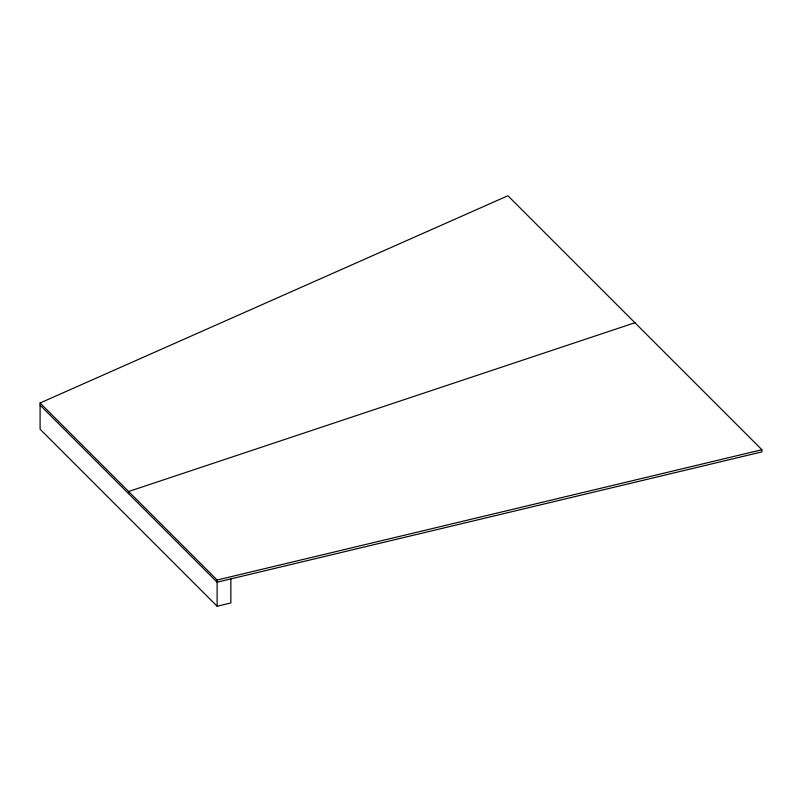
<?xml version="1.0" encoding="UTF-8"?>
<svg xmlns="http://www.w3.org/2000/svg" width="802" height="802" viewBox="0 0 802 802"><rect width="100%" height="100%" fill="white"/><g stroke="black" fill="none" stroke-linecap="round" stroke-linejoin="round"><path stroke-width="1.2" d="M230.856 578.894L230.856 602.964L217.121 606.252L217.121 580.016L40.1 402.995L507.907 195.748L761.9 449.732L761.9 451.897L217.121 582.182L40.1 405.16M634.903 322.745L128.611 491.506L128.611 493.671M217.121 580.016L761.9 449.732M217.121 606.252L40.1 429.23L40.1 402.995"/></g></svg>
